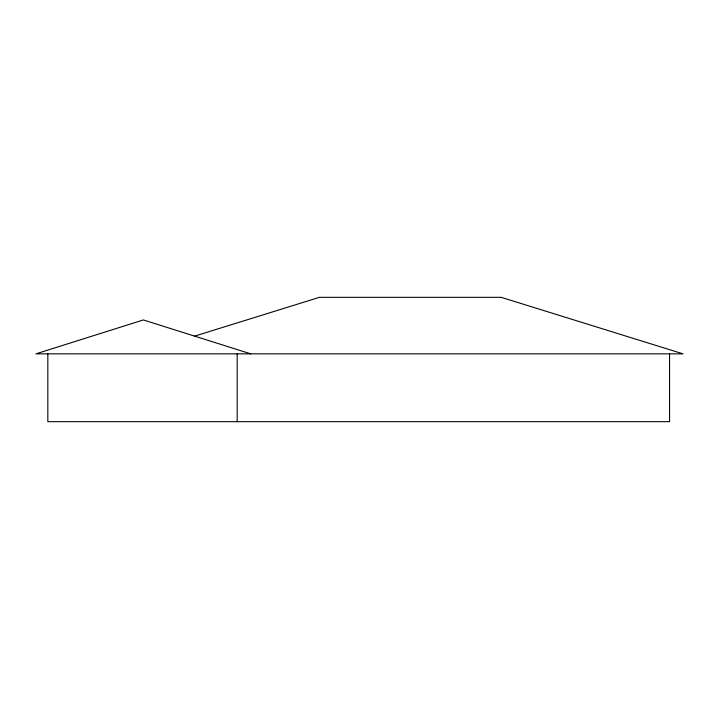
<?xml version="1.0" encoding="UTF-8"?>
<svg xmlns="http://www.w3.org/2000/svg" width="719" height="719" viewBox="0 0 719 719"><rect width="100%" height="100%" fill="white"/><g stroke="black" fill="none" stroke-linecap="round" stroke-linejoin="round"><path stroke-width="1.08" d="M194.319 336.222L319.479 297.324L501.197 297.324L683.05 353.847L35.95 353.847L143.342 319.937L250.724 353.847M669.551 353.847L669.551 421.676L47.831 421.676L47.831 353.847M237.171 353.847L237.171 421.676"/></g></svg>
